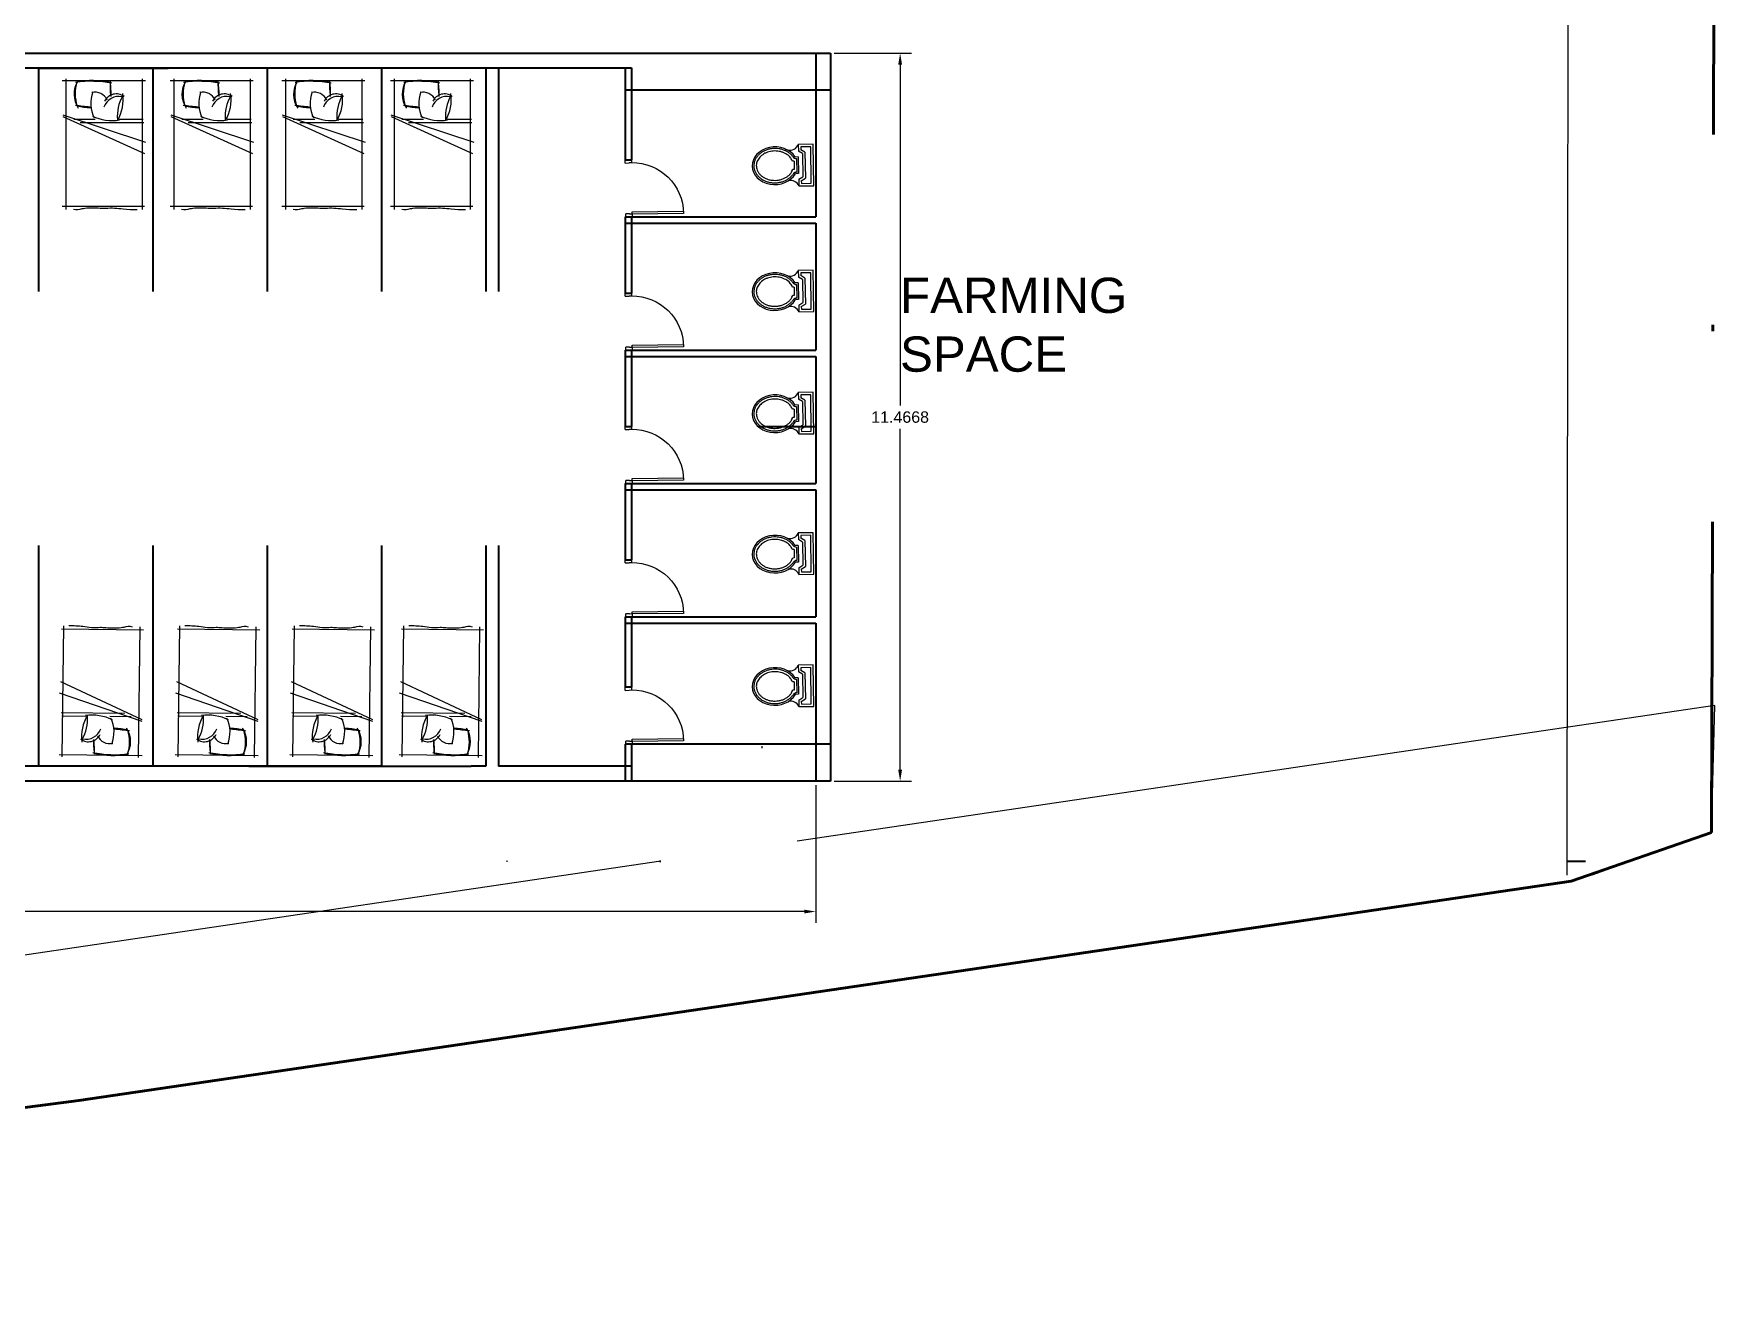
# Model space of a CAD drawing. Header units: metres. Extents: x -353 to 1688, y -477 to 135.
# Drawn here: x 493.12 to 519.72, y -384.15 to -364.26 of the extents above; entities that cross this region are included whole.
import ezdxf

# ---------------------------------------------------------------- set-up
doc = ezdxf.new("R2010")
doc.units = ezdxf.units.M
doc.header["$MEASUREMENT"] = 0
doc.linetypes.add('ACAD_ISO04W100', pattern=[30, 24, -3, 0, -3])
for name, color, linetype, lineweight in [('DIMENSION', 240, 'Continuous', 40), ('SITE BOUNDARY', 6, 'ACAD_ISO04W100', 60), ('WALL', 2, 'Continuous', 40)]:
    doc.layers.add(name, color=color, linetype=linetype, lineweight=lineweight)
doc.layers.add('door space', color=1, linetype='Continuous')
doc.layers.add('ID-LOOSE2', color=8, linetype='Continuous')
doc.layers.add('FURNITURE', color=130, linetype='Continuous', plot=False)
doc.layers.add('TEXT', color=141, linetype='Continuous', plot=False)
doc.styles.get("Standard").update_dxf_attribs({"font": 'arial.ttf'})
doc.dimstyles.new('Annotative', dxfattribs={"dimscale": 0, "dimtxt": 0.18, "dimasz": 0.18, "dimexe": 0.18, "dimexo": 0.0625, "dimgap": 0.09, "dimtad": 0, "dimtih": 1, "dimtoh": 1, "dimdec": 4, "dimzin": 0, "dimdsep": 46, "dimtxsty": 'Standard', "dimcen": 0.09, "dimadec": 0, "dimazin": 0, "dimtfac": 1, "dimtdec": 4, "dimtofl": 0, "dimtmove": 0, "dimatfit": 3, "dimfxl": 1, "dimtolj": 1, "dimtzin": 0, "dimarcsym": 0})

# ---------------------------------------------------------------- blocks, each defined once
blk = doc.blocks.new('A$C50846A53')
at = {"linetype": 'Continuous'}
for p, q in [((0, 0.74), (0, 0.56)), ((0.5, 0.74), (0, 0.74)), ((0.47, 0.71), (0.03, 0.71)), ((0.03, 0.71), (0.03, 0.59)), ((0.093, 0.64), (0.063, 0.59)), ((0.093, 0.64), (0.407, 0.64)), ((0.437, 0.59), (0.407, 0.64)), ((0.47, 0.59), (0.47, 0.71)), ((0.5, 0.56), (0.5, 0.74)), ((0, 0.56), (0.08, 0.56)), ((0.03, 0.59), (0.063, 0.59)), ((0.11, 0.61), (0.08, 0.56)), ((0.11, 0.61), (0.39, 0.61)), ((0.15, 0.557), (0.15, 0.52)), ((0.15, 0.557), (0.351, 0.557)), ((0.17, 0.537), (0.332, 0.537)), ((0.2, 0.507), (0.2, 0.488)), ((0.2, 0.507), (0.301, 0.507)), ((0.301, 0.507), (0.301, 0.488)), ((0.351, 0.557), (0.351, 0.52)), ((0.42, 0.56), (0.39, 0.61)), ((0.42, 0.56), (0.5, 0.56)), ((0.437, 0.59), (0.47, 0.59))]:
    blk.add_line(p, q, dxfattribs=at)
for centre, radius, start, end in [((-0.039, 0.461), 0.106, 344.642, 68.7339), ((0.11, 0.542), 0.06, 306.0032, 355.4798), ((0.391, 0.542), 0.06, 184.5202, 233.9959), ((0.539, 0.461), 0.106, 111.2661, 195.358)]:
    blk.add_arc(centre, radius, start, end, dxfattribs=at)
blk.add_ellipse((0.251, 0.274), major_axis=(0, 0.274), ratio=0.828948, start_param=0.459479, end_param=5.823706, dxfattribs=at)
for points, knots in [([(0.145, 0.493), (0.144, 0.492), (0.143, 0.491), (0.132, 0.483), (0.123, 0.475), (0.106, 0.457), (0.098, 0.447), (0.084, 0.426), (0.077, 0.415), (0.066, 0.391), (0.061, 0.378), (0.053, 0.352), (0.05, 0.339), (0.045, 0.311), (0.044, 0.298), (0.043, 0.27), (0.043, 0.256), (0.046, 0.228), (0.049, 0.215), (0.055, 0.188), (0.059, 0.175), (0.069, 0.15), (0.075, 0.138), (0.088, 0.116), (0.095, 0.105), (0.111, 0.085), (0.12, 0.077), (0.138, 0.06), (0.147, 0.053), (0.167, 0.041), (0.178, 0.036), (0.199, 0.028), (0.209, 0.025), (0.231, 0.021), (0.242, 0.02), (0.264, 0.02), (0.275, 0.021), (0.297, 0.026), (0.307, 0.029), (0.328, 0.038), (0.338, 0.044), (0.358, 0.057), (0.367, 0.064), (0.385, 0.081), (0.394, 0.09), (0.409, 0.11), (0.416, 0.121), (0.429, 0.144), (0.434, 0.156), (0.444, 0.181), (0.448, 0.194), (0.454, 0.221), (0.456, 0.235), (0.458, 0.262), (0.458, 0.276), (0.457, 0.304), (0.455, 0.318), (0.45, 0.345), (0.447, 0.358), (0.438, 0.384), (0.433, 0.396), (0.421, 0.42), (0.414, 0.431), (0.399, 0.452), (0.391, 0.461), (0.374, 0.479), (0.365, 0.486), (0.356, 0.493)], [0.542145, 0.542145, 0.542145, 0.542145, 0.562703, 0.562703, 0.724661, 0.724661, 0.886619, 0.886619, 1.048577, 1.048577, 1.210535, 1.210535, 1.372493, 1.372493, 1.534451, 1.534451, 1.696409, 1.696409, 1.858367, 1.858367, 2.020325, 2.020325, 2.182283, 2.182283, 2.344241, 2.344241, 2.506199, 2.506199, 2.668157, 2.668157, 2.830115, 2.830115, 2.992073, 2.992073, 3.154031, 3.154031, 3.315989, 3.315989, 3.477947, 3.477947, 3.639905, 3.639905, 3.801863, 3.801863, 3.963821, 3.963821, 4.125779, 4.125779, 4.287737, 4.287737, 4.449695, 4.449695, 4.611653, 4.611653, 4.773611, 4.773611, 4.935569, 4.935569, 5.097526, 5.097526, 5.259484, 5.259484, 5.421442, 5.421442, 5.5834, 5.5834, 5.741045, 5.741045, 5.741045, 5.741045]), ([(0.2, 0.488), (0.17, 0.474), (0.164, 0.47), (0.151, 0.46), (0.144, 0.454), (0.13, 0.439), (0.123, 0.431), (0.111, 0.413), (0.106, 0.404), (0.096, 0.384), (0.091, 0.373), (0.084, 0.352), (0.081, 0.34), (0.076, 0.317), (0.075, 0.305), (0.073, 0.282), (0.073, 0.27), (0.074, 0.246), (0.076, 0.234), (0.08, 0.211), (0.083, 0.2), (0.09, 0.178), (0.095, 0.167), (0.104, 0.147), (0.11, 0.138), (0.122, 0.12), (0.128, 0.112), (0.142, 0.097), (0.149, 0.09), (0.165, 0.078), (0.173, 0.073), (0.189, 0.064), (0.197, 0.06), (0.214, 0.055), (0.222, 0.053), (0.239, 0.05), (0.248, 0.05), (0.266, 0.051), (0.276, 0.052), (0.296, 0.057), (0.306, 0.061), (0.325, 0.071), (0.335, 0.077), (0.353, 0.091), (0.361, 0.099), (0.377, 0.117), (0.384, 0.127), (0.398, 0.149), (0.404, 0.161), (0.414, 0.185), (0.418, 0.198), (0.424, 0.225), (0.426, 0.239), (0.428, 0.267), (0.428, 0.281), (0.426, 0.309), (0.424, 0.323), (0.418, 0.349), (0.414, 0.363), (0.404, 0.387), (0.398, 0.399), (0.385, 0.421), (0.378, 0.431), (0.362, 0.449), (0.353, 0.458), (0.338, 0.469), (0.332, 0.474), (0.301, 0.488)], [0.459479, 0.459479, 0.459479, 0.459479, 0.567422, 0.567422, 0.720865, 0.720865, 0.874307, 0.874307, 1.02775, 1.02775, 1.181192, 1.181192, 1.334635, 1.334635, 1.488077, 1.488077, 1.64152, 1.64152, 1.794963, 1.794963, 1.948405, 1.948405, 2.101848, 2.101848, 2.25529, 2.25529, 2.408733, 2.408733, 2.562175, 2.562175, 2.715618, 2.715618, 2.86906, 2.86906, 3.022503, 3.022503, 3.175946, 3.175946, 3.356457, 3.356457, 3.536968, 3.536968, 3.717479, 3.717479, 3.89799, 3.89799, 4.078501, 4.078501, 4.259012, 4.259012, 4.439523, 4.439523, 4.620035, 4.620035, 4.800546, 4.800546, 4.981057, 4.981057, 5.161568, 5.161568, 5.342079, 5.342079, 5.52259, 5.52259, 5.703101, 5.703101, 5.823706, 5.823706, 5.823706, 5.823706])]:
    blk.add_open_spline(points, degree=3, knots=knots, dxfattribs=at)
blk = doc.blocks.new('*D175')
at = {"layer": 'Defpoints', "color": 0, "transparency": 16777216}
for p in [(505.661, -364.565), (506.759, -364.565), (505.661, -376.032)]:
    blk.add_point(p, dxfattribs=at)
at = {"layer": 'DIMENSION', "color": 0, "lineweight": -2, "transparency": 16777216}
for p, q in [((505.723, -364.565), (506.939, -364.565)), ((506.759, -364.745), (506.759, -370.116)), ((506.759, -375.852), (506.759, -370.48)), ((505.723, -376.032), (506.939, -376.032))]:
    blk.add_line(p, q, dxfattribs=at)
at = {"layer": 'DIMENSION', "color": 0, "transparency": 16777216}
for points in [[(506.729, -364.745), (506.789, -364.745), (506.759, -364.565)], [(506.729, -375.852), (506.789, -375.852), (506.759, -376.032)]]:
    blk.add_solid(points, dxfattribs=at)
at = {"layer": 'DIMENSION', "color": 0, "transparency": 16777216, "insert": (506.759, -370.298), "char_height": 0.18, "attachment_point": 5}
blk.add_mtext('\\A1;11.4668', dxfattribs=at)
blk = doc.blocks.new('*D176')
at = {"layer": 'Defpoints', "color": 0, "transparency": 16777216}
for p in [(474.778, -376.032), (505.431, -376.032), (474.778, -378.086)]:
    blk.add_point(p, dxfattribs=at)
at = {"layer": 'DIMENSION', "color": 0, "lineweight": -2, "transparency": 16777216}
for p, q in [((474.778, -376.094), (474.778, -378.266)), ((505.431, -376.094), (505.431, -378.266)), ((474.958, -378.086), (489.588, -378.086)), ((505.251, -378.086), (490.621, -378.086))]:
    blk.add_line(p, q, dxfattribs=at)
at = {"layer": 'DIMENSION', "color": 0, "transparency": 16777216}
for points in [[(474.958, -378.056), (474.958, -378.116), (474.778, -378.086)], [(505.251, -378.056), (505.251, -378.116), (505.431, -378.086)]]:
    blk.add_solid(points, dxfattribs=at)
at = {"layer": 'DIMENSION', "color": 0, "transparency": 16777216, "insert": (490.104, -378.086), "char_height": 0.18, "attachment_point": 5}
blk.add_mtext('\\A1;30.6531', dxfattribs=at)

msp = doc.modelspace()

# ---------------------------------------------------------------- linework, layer by layer
for p, q in [((517.25859, -377.51411), (517.34077, -314.39457)), ((519.58771, -374.84021), (505.13998, -376.9754)), ((519.53373, -376.83949), (519.58771, -374.84021)), ((504.58156, -375.48074), (504.58156, -375.51473)), ((519.53373, -376.83949), (517.65095, -377.51411)), ((502.98941, -377.29323), (469.75184, -382.20531))]:
    msp.add_line(p, q)
at = {"layer": 'door space'}
for p, q in [((502.43099, -366.24493), (502.53099, -366.24392)), ((502.43149, -366.29492), (502.43099, -366.24493)), ((502.53099, -366.24392), (502.53144, -366.28892)), ((502.43149, -366.29492), (502.49149, -366.29432)), ((502.49144, -366.28932), (502.53144, -366.28892)), ((502.49144, -366.28932), (502.49149, -366.29432)), ((502.49952, -367.09428), (502.43952, -367.09488)), ((502.44002, -367.14488), (502.43952, -367.09488)), ((502.54002, -367.14388), (502.44002, -367.14488)), ((502.49952, -367.09428), (502.49957, -367.09928)), ((502.53957, -367.09888), (502.49957, -367.09928)), ((502.53922, -367.06388), (503.34918, -367.05575)), ((502.53957, -367.09888), (502.53922, -367.06388)), ((503.34953, -367.09075), (502.53957, -367.09888)), ((502.53957, -367.09888), (502.54002, -367.14388)), ((502.43099, -368.34493), (502.53099, -368.34392)), ((502.43149, -368.39492), (502.43099, -368.34493)), ((502.53099, -368.34392), (502.53144, -368.38892)), ((502.43149, -368.39492), (502.49149, -368.39432)), ((502.49144, -368.38932), (502.53144, -368.38892)), ((502.49144, -368.38932), (502.49149, -368.39432)), ((502.53922, -369.16388), (503.34918, -369.15575)), ((502.53957, -369.19888), (502.53922, -369.16388)), ((502.49952, -369.19428), (502.43952, -369.19488)), ((502.44002, -369.24488), (502.43952, -369.19488)), ((502.54002, -369.24388), (502.44002, -369.24488)), ((502.49952, -369.19428), (502.49957, -369.19928)), ((502.53957, -369.19888), (502.49957, -369.19928)), ((503.34953, -369.19075), (502.53957, -369.19888)), ((502.53957, -369.19888), (502.54002, -369.24388)), ((502.43099, -370.44493), (502.53099, -370.44392)), ((502.43149, -370.49492), (502.43099, -370.44493)), ((502.43149, -370.49492), (502.49149, -370.49432)), ((502.49144, -370.48932), (502.53144, -370.48892)), ((502.49144, -370.48932), (502.49149, -370.49432)), ((502.53099, -370.44392), (502.53144, -370.48892)), ((502.49952, -371.29428), (502.43952, -371.29488)), ((502.44002, -371.34488), (502.43952, -371.29488)), ((502.49952, -371.29428), (502.49957, -371.29928)), ((502.53957, -371.29888), (502.49957, -371.29928)), ((502.53922, -371.26388), (503.34918, -371.25575)), ((502.53957, -371.29888), (502.53922, -371.26388)), ((503.34953, -371.29075), (502.53957, -371.29888)), ((502.53957, -371.29888), (502.54002, -371.34388)), ((502.54002, -371.34388), (502.44002, -371.34488)), ((502.43099, -372.54493), (502.53099, -372.54392)), ((502.43149, -372.59492), (502.43099, -372.54493)), ((502.43149, -372.59492), (502.49149, -372.59432)), ((502.49144, -372.58932), (502.53144, -372.58892)), ((502.49144, -372.58932), (502.49149, -372.59432)), ((502.53099, -372.54392), (502.53144, -372.58892)), ((502.49952, -373.39428), (502.43952, -373.39488)), ((502.44002, -373.44488), (502.43952, -373.39488)), ((502.49952, -373.39428), (502.49957, -373.39928)), ((502.53957, -373.39888), (502.49957, -373.39928)), ((502.53922, -373.36388), (503.34918, -373.35575)), ((502.53957, -373.39888), (502.53922, -373.36388)), ((503.34953, -373.39075), (502.53957, -373.39888)), ((502.53957, -373.39888), (502.54002, -373.44388)), ((502.54002, -373.44388), (502.44002, -373.44488)), ((502.43099, -374.55176), (502.53099, -374.55075)), ((502.43149, -374.60175), (502.43099, -374.55176)), ((502.43149, -374.60175), (502.49149, -374.60115)), ((502.49144, -374.59615), (502.53144, -374.59575)), ((502.49144, -374.59615), (502.49149, -374.60115)), ((502.53099, -374.55075), (502.53144, -374.59575)), ((502.49952, -375.40111), (502.43952, -375.40171)), ((502.44002, -375.45171), (502.43952, -375.40171)), ((502.54002, -375.45071), (502.44002, -375.45171)), ((502.49952, -375.40111), (502.49957, -375.40611)), ((502.53957, -375.40571), (502.49957, -375.40611)), ((502.53922, -375.37071), (503.34918, -375.36258)), ((502.53957, -375.40571), (502.53922, -375.37071)), ((503.34953, -375.39758), (502.53957, -375.40571)), ((502.53957, -375.40571), (502.54002, -375.45071))]:
    msp.add_line(p, q, dxfattribs=at)
at = {"layer": 'door space', "extrusion": (0, 0, -1)}
for centre in [(502.53957, -367.09888), (502.53957, -369.19888), (502.53957, -371.29888), (502.53957, -373.39888), (502.53957, -375.40571)]:
    msp.add_ellipse(centre, major_axis=(0.57848, -0.56698), ratio=1, start_param=3.92699082, end_param=5.49778714, dxfattribs=at)
at = {"layer": 'FURNITURE', "color": 7, "linetype": 'Continuous'}
for p, q in [((493.56845, -364.99662), (494.87678, -364.99662)), ((495.26758, -364.99662), (496.57591, -364.99662)), ((497.02372, -364.99662), (498.33205, -364.99662)), ((498.73426, -364.99662), (500.04259, -364.99662)), ((494.82673, -375.63121), (493.51848, -375.61623)), ((496.65329, -375.63121), (495.34504, -375.61623)), ((498.45862, -375.63121), (497.15037, -375.61623)), ((500.17899, -375.63121), (498.87074, -375.61623))]:
    msp.add_line(p, q, dxfattribs=at)
at = {"layer": 'FURNITURE', "linetype": 'Continuous'}
for p, q in [((493.62647, -364.96658), (493.62647, -367.02832)), ((494.82647, -364.96658), (494.82647, -367.02832)), ((495.3256, -364.96658), (495.3256, -367.02832)), ((496.5256, -364.96658), (496.5256, -367.02832)), ((497.08175, -364.96658), (497.08175, -367.02832)), ((498.28175, -364.96658), (498.28175, -367.02832)), ((498.79228, -364.96658), (498.79228, -367.02832)), ((499.99228, -364.96658), (499.99228, -367.02832)), ((493.57737, -365.53496), (494.87929, -365.9667)), ((493.57779, -365.56399), (494.86224, -366.14432)), ((493.74892, -365.60622), (494.08748, -365.60622)), ((493.85129, -365.65702), (494.85296, -365.65702)), ((494.46427, -365.60622), (494.8434, -365.60622)), ((495.2765, -365.53496), (496.57842, -365.9667)), ((495.27692, -365.56399), (496.56137, -366.14432)), ((495.44805, -365.60622), (495.78661, -365.60622)), ((495.55041, -365.65702), (496.55209, -365.65702)), ((496.1634, -365.60622), (496.54253, -365.60622)), ((497.03265, -365.53496), (498.33457, -365.9667)), ((497.03306, -365.56399), (498.31751, -366.14432)), ((497.20419, -365.60622), (497.54276, -365.60622)), ((497.30656, -365.65702), (498.30824, -365.65702)), ((497.91955, -365.60622), (498.29868, -365.60622)), ((498.74318, -365.53496), (500.0451, -365.9667)), ((498.7436, -365.56399), (500.02805, -366.14432)), ((498.91473, -365.60622), (499.25329, -365.60622)), ((499.0171, -365.65702), (500.01877, -365.65702)), ((499.63008, -365.60622), (500.00921, -365.60622)), ((493.56845, -366.97362), (494.86347, -366.97362)), ((495.26758, -366.97362), (496.56259, -366.97362)), ((497.02372, -366.97362), (498.31874, -366.97362)), ((498.73426, -366.97362), (500.02928, -366.97362)), ((493.56844, -375.64685), (493.59204, -373.58524)), ((494.76836, -375.66059), (494.79196, -373.59897)), ((496.67592, -373.65434), (495.38098, -373.63951)), ((495.39501, -375.64685), (495.4186, -373.58524)), ((496.59493, -375.66059), (496.61853, -373.59897)), ((497.20033, -375.64685), (497.22393, -373.58524)), ((498.40025, -375.66059), (498.42385, -373.59897)), ((498.9207, -375.64685), (498.9443, -373.58524)), ((500.12062, -375.66059), (500.14422, -373.59897)), ((494.82388, -375.06376), (493.54616, -374.46877)), ((496.65044, -375.06376), (495.37272, -374.46877)), ((498.45577, -375.06376), (497.17805, -374.46877)), ((500.17614, -375.06376), (498.89842, -374.46877)), ((494.82396, -375.0928), (493.52707, -374.64619)), ((496.65052, -375.0928), (495.35363, -374.64619)), ((498.45585, -375.0928), (497.15896, -374.64619)), ((500.17622, -375.0928), (498.87933, -374.64619)), ((494.55146, -374.96761), (493.54985, -374.95615)), ((493.93793, -375.01139), (493.55883, -375.00705)), ((494.65324, -375.01958), (494.3147, -375.01571)), ((496.37803, -374.96761), (495.37642, -374.95615)), ((495.7645, -375.01139), (495.3854, -375.00705)), ((496.47981, -375.01958), (496.14127, -375.01571)), ((498.18335, -374.96761), (497.18174, -374.95615)), ((497.56982, -375.01139), (497.19072, -375.00705)), ((498.28513, -375.01958), (497.94659, -375.01571)), ((499.90372, -374.96761), (498.90211, -374.95615)), ((499.29019, -375.01139), (498.91109, -375.00705)), ((500.0055, -375.01958), (499.66696, -375.01571))]:
    msp.add_line(p, q, dxfattribs=at)
for points in [[(493.74612, -367.02181, 0.15235432), (493.88283, -367.01337, 0.05352755), (493.92337, -367.00655, -0.05589674), (494.16546, -367.0041, 0.02697324), (494.25306, -367.00619, -0.03694731), (494.39087, -367.00423, -0.03644179), (494.52583, -367.01932, 0.02377551), (494.74831, -367.02986)], [(495.44525, -367.02181, 0.15235432), (495.58196, -367.01337, 0.05352755), (495.62249, -367.00655, -0.05589674), (495.86459, -367.0041, 0.02697324), (495.95218, -367.00619, -0.03694731), (496.09, -367.00423, -0.03644179), (496.22496, -367.01932, 0.02377551), (496.44744, -367.02986)], [(497.2014, -367.02181, 0.15235432), (497.33811, -367.01337, 0.05352755), (497.37864, -367.00655, -0.05589674), (497.62074, -367.0041, 0.02697324), (497.70833, -367.00619, -0.03694731), (497.84615, -367.00423, -0.03644179), (497.98111, -367.01932, 0.02377551), (498.20359, -367.02986)], [(498.91193, -367.02181, 0.15235432), (499.04864, -367.01337, 0.05352755), (499.08918, -367.00655, -0.05589674), (499.33127, -367.0041, 0.02697324), (499.41887, -367.00619, -0.03694731), (499.55668, -367.00423, -0.03644179), (499.69164, -367.01932, 0.02377551), (499.91412, -367.02986)], [(494.67224, -373.60411, 0.15235432), (494.53544, -373.61099, 0.05352755), (494.49484, -373.61734, -0.05589674), (494.25273, -373.61702, 0.02697324), (494.16516, -373.61393, -0.03694731), (494.02734, -373.61431, -0.03644179), (493.89256, -373.59768, 0.02377551), (493.67021, -373.5846)], [(496.49881, -373.60411, 0.15235432), (496.36201, -373.61099, 0.05352755), (496.3214, -373.61734, -0.05589674), (496.07929, -373.61702, 0.02697324), (495.99173, -373.61393, -0.03694731), (495.8539, -373.61431, -0.03644179), (495.71912, -373.59768, 0.02377551), (495.49677, -373.5846)], [(498.30413, -373.60411, 0.15235432), (498.16733, -373.61099, 0.05352755), (498.12673, -373.61734, -0.05589674), (497.88462, -373.61702, 0.02697324), (497.79705, -373.61393, -0.03694731), (497.65922, -373.61431, -0.03644179), (497.52445, -373.59768, 0.02377551), (497.3021, -373.5846)], [(500.0245, -373.60411, 0.15235432), (499.8877, -373.61099, 0.05352755), (499.8471, -373.61734, -0.05589674), (499.60499, -373.61702, 0.02697324), (499.51742, -373.61393, -0.03694731), (499.3796, -373.61431, -0.03644179), (499.24482, -373.59768, 0.02377551), (499.02247, -373.5846)]]:
    msp.add_lwpolyline(points, format="xyb", dxfattribs=at)
at = {"layer": 'FURNITURE', "color": 7, "linetype": 'Continuous'}
for centre, radius, start, end in [((494.1426, -365.21272), 0.38873, 147.509962, 213.833595), ((494.04407, -366.41403), 1.41732, 78.579336, 100.017214), ((494.52891, -365.35598), 0.51276, 159.302573, 206.502635), ((494.08489, -365.39042), 0.20995, 24.752318, 103.91918), ((492.83265, -365.22262), 1.50512, 359.153578, 7.553295), ((495.84173, -365.21272), 0.38873, 147.509962, 213.833595), ((495.7432, -366.41403), 1.41732, 78.579336, 100.017214), ((496.22804, -365.35598), 0.51276, 159.302573, 206.502635), ((495.78402, -365.39042), 0.20995, 24.752318, 103.91918), ((494.53178, -365.22262), 1.50512, 359.153578, 7.553295), ((497.59788, -365.21272), 0.38873, 147.509962, 213.833595), ((497.49934, -366.41403), 1.41732, 78.579336, 100.017214), ((497.98418, -365.35598), 0.51276, 159.302573, 206.502635), ((497.54017, -365.39042), 0.20995, 24.752318, 103.91918), ((496.28793, -365.22262), 1.50512, 359.153578, 7.553295), ((499.30841, -365.21272), 0.38873, 147.509962, 213.833595), ((499.20988, -366.41403), 1.41732, 78.579336, 100.017214), ((499.69472, -365.35598), 0.51276, 159.302573, 206.502635), ((499.2507, -365.39042), 0.20995, 24.752318, 103.91918), ((497.99847, -365.22262), 1.50512, 359.153578, 7.553295), ((494.05876, -364.17201), 1.25148, 258.116915, 267.884926), ((494.42081, -365.41508), 0.20816, 54.167062, 153.84213), ((495.09352, -365.56152), 0.65945, 151.045551, 184.149692), ((493.90233, -365.30136), 0.62481, 328.654191, 9.197687), ((495.75789, -364.17201), 1.25148, 258.116915, 267.884926), ((496.11994, -365.41508), 0.20816, 54.167062, 153.84213), ((496.79265, -365.56152), 0.65945, 151.045551, 184.149692), ((495.60146, -365.30136), 0.62481, 328.654191, 9.197687), ((497.51403, -364.17201), 1.25148, 258.116915, 267.884926), ((497.87609, -365.41508), 0.20816, 54.167062, 153.84213), ((498.5488, -365.56152), 0.65945, 151.045551, 184.149692), ((497.3576, -365.30136), 0.62481, 328.654191, 9.197687), ((499.22457, -364.17201), 1.25148, 258.116915, 267.884926), ((499.58662, -365.41508), 0.20816, 54.167062, 153.84213), ((500.25933, -365.56152), 0.65945, 151.045551, 184.149692), ((499.06814, -365.30136), 0.62481, 328.654191, 9.197687), ((494.35375, -364.91969), 0.70718, 243.959976, 279.347385), ((496.05288, -364.91969), 0.70718, 243.959976, 279.347385), ((497.80903, -364.91969), 0.70718, 243.959976, 279.347385), ((499.51956, -364.91969), 0.70718, 243.959976, 279.347385), ((494.49636, -375.32266), 0.62481, 147.998363, 188.541859), ((493.30822, -375.04889), 0.65945, 330.389723, 3.493864), ((494.04059, -375.69915), 0.70718, 63.304147, 98.691556), ((496.32292, -375.32266), 0.62481, 147.998363, 188.541859), ((495.13478, -375.04889), 0.65945, 330.389723, 3.493864), ((495.86716, -375.69915), 0.70718, 63.304147, 98.691556), ((498.12824, -375.32266), 0.62481, 147.998363, 188.541859), ((496.94011, -375.04889), 0.65945, 330.389723, 3.493864), ((497.67248, -375.69915), 0.70718, 63.304147, 98.691556), ((499.84862, -375.32266), 0.62481, 147.998363, 188.541859), ((498.66048, -375.04889), 0.65945, 330.389723, 3.493864), ((499.39285, -375.69915), 0.70718, 63.304147, 98.691556), ((493.87044, -375.26088), 0.51276, 338.646744, 25.846806), ((494.32701, -376.45015), 1.25148, 77.461087, 87.229098), ((494.25508, -375.40855), 0.38873, 326.854133, 33.177766), ((495.69701, -375.26088), 0.51276, 338.646744, 25.846806), ((496.15357, -376.45015), 1.25148, 77.461087, 87.229098), ((496.08164, -375.40855), 0.38873, 326.854133, 33.177766), ((497.50233, -375.26088), 0.51276, 338.646744, 25.846806), ((497.9589, -376.45015), 1.25148, 77.461087, 87.229098), ((497.88697, -375.40855), 0.38873, 326.854133, 33.177766), ((499.2227, -375.26088), 0.51276, 338.646744, 25.846806), ((499.67927, -376.45015), 1.25148, 77.461087, 87.229098), ((499.60734, -375.40855), 0.38873, 326.854133, 33.177766), ((493.9792, -375.20301), 0.20816, 233.511233, 333.186301), ((495.56506, -375.41365), 1.50512, 178.497749, 186.897466), ((494.31482, -375.23152), 0.20995, 204.09649, 283.263351), ((495.80577, -375.20301), 0.20816, 233.511233, 333.186301), ((497.39162, -375.41365), 1.50512, 178.497749, 186.897466), ((496.14138, -375.23152), 0.20995, 204.09649, 283.263351), ((497.61109, -375.20301), 0.20816, 233.511233, 333.186301), ((499.19695, -375.41365), 1.50512, 178.497749, 186.897466), ((497.94671, -375.23152), 0.20995, 204.09649, 283.263351), ((499.33146, -375.20301), 0.20816, 233.511233, 333.186301), ((500.91732, -375.41365), 1.50512, 178.497749, 186.897466), ((499.66708, -375.23152), 0.20995, 204.09649, 283.263351), ((494.36736, -374.20845), 1.41732, 257.923507, 279.361386), ((496.19392, -374.20845), 1.41732, 257.923507, 279.361386), ((497.99925, -374.20845), 1.41732, 257.923507, 279.361386), ((499.71962, -374.20845), 1.41732, 257.923507, 279.361386)]:
    msp.add_arc(centre, radius, start, end, dxfattribs=at)
at = {"layer": 'FURNITURE', "linetype": 'Continuous'}
for centre, radius, start, end in [((494.43358, -365.20158), 0.66193, 163.926349, 197.140869), ((494.0183, -366.74419), 1.7363, 79.04869, 97.940841), ((497.23278, -365.00583), 2.91289, 180.106285, 184.331167), ((496.13271, -365.20158), 0.66193, 163.926349, 197.140869), ((495.71743, -366.74419), 1.7363, 79.04869, 97.940841), ((498.93191, -365.00583), 2.91289, 180.106285, 184.331167), ((497.88886, -365.20158), 0.66193, 163.926349, 197.140869), ((497.47358, -366.74419), 1.7363, 79.04869, 97.940841), ((500.68805, -365.00583), 2.91289, 180.106285, 184.331167), ((499.59939, -365.20158), 0.66193, 163.926349, 197.140869), ((499.18411, -366.74419), 1.7363, 79.04869, 97.940841), ((502.39859, -365.00583), 2.91289, 180.106285, 184.331167), ((492.82027, -375.39102), 10.04598, 83.213222, 84.547616), ((494.45952, -365.49446), 0.24841, 78.041256, 160.834226), ((494.5194, -375.39102), 10.04598, 83.213222, 84.547616), ((496.15865, -365.49446), 0.24841, 78.041256, 160.834226), ((496.27555, -375.39102), 10.04598, 83.213222, 84.547616), ((497.9148, -365.49446), 0.24841, 78.041256, 160.834226), ((497.98608, -375.39102), 10.04598, 83.213222, 84.547616), ((499.62533, -365.49446), 0.24841, 78.041256, 160.834226), ((493.94141, -375.1232), 0.24841, 257.385428, 340.178398), ((495.69383, -365.24605), 10.04598, 262.557393, 263.891788), ((493.96399, -375.41635), 0.66193, 343.270521, 16.48504), ((495.76797, -375.1232), 0.24841, 257.385428, 340.178398), ((497.52039, -365.24605), 10.04598, 262.557393, 263.891788), ((495.79055, -375.41635), 0.66193, 343.270521, 16.48504), ((497.5733, -375.1232), 0.24841, 257.385428, 340.178398), ((499.32572, -365.24605), 10.04598, 262.557393, 263.891788), ((497.59588, -375.41635), 0.66193, 343.270521, 16.48504), ((499.29367, -375.1232), 0.24841, 257.385428, 340.178398), ((501.04609, -365.24605), 10.04598, 262.557393, 263.891788), ((499.31625, -375.41635), 0.66193, 343.270521, 16.48504), ((491.16274, -375.58006), 2.91289, 359.450456, 3.675338), ((492.98931, -375.58006), 2.91289, 359.450456, 3.675338), ((494.79463, -375.58006), 2.91289, 359.450456, 3.675338), ((496.515, -375.58006), 2.91289, 359.450456, 3.675338), ((494.39691, -373.8786), 1.7363, 258.392862, 277.285012), ((496.22347, -373.8786), 1.7363, 258.392862, 277.285012), ((498.02879, -373.8786), 1.7363, 258.392862, 277.285012), ((499.74917, -373.8786), 1.7363, 258.392862, 277.285012)]:
    msp.add_arc(centre, radius, start, end, dxfattribs=at)
at = {"layer": 'ID-LOOSE2', "linetype": 'Continuous'}
for p, q in [((494.84936, -373.65434), (493.55442, -373.63951)), ((498.48124, -373.65434), (497.18631, -373.63951)), ((500.20162, -373.65434), (498.90668, -373.63951))]:
    msp.add_line(p, q, dxfattribs=at)
at = {"layer": 'SITE BOUNDARY'}
for p, q in [((519.71718, -311.74589), (519.53373, -376.83949)), ((519.53373, -376.83949), (517.32298, -377.60553)), ((517.32298, -377.60553), (493.83093, -381.06057)), ((493.83093, -381.06057), (470.24191, -384.14527))]:
    msp.add_line(p, q, dxfattribs=at)
at = {"layer": 'WALL'}
for p, q in [((476.77099, -364.56488), (500.63099, -364.56488)), ((500.63099, -364.56488), (502.43099, -364.56488)), ((502.43099, -364.56488), (505.66099, -364.56488)), ((505.43099, -364.56488), (505.43099, -367.14488)), ((505.66099, -364.56488), (505.66099, -376.03171)), ((517.27544, -364.57084), (517.27574, -364.57084)), ((477.00099, -364.79488), (500.2379, -364.79488)), ((493.20099, -368.31939), (493.20099, -364.79488)), ((493.2079, -364.80171), (495.2379, -364.80171)), ((495.00099, -368.31939), (495.00099, -364.79488)), ((496.80099, -368.31939), (496.80099, -364.79488)), ((498.60099, -368.31939), (498.60099, -364.79488)), ((500.2379, -364.79488), (500.2379, -368.31939)), ((500.2379, -364.79488), (502.53099, -364.79488)), ((500.4379, -364.79488), (500.4379, -368.31939)), ((502.43099, -364.79488), (502.43099, -366.24488)), ((502.53099, -364.79488), (502.53099, -366.24488)), ((502.43099, -365.14488), (505.66099, -365.14488)), ((502.43099, -366.24488), (502.53099, -366.24488)), ((502.43099, -367.14488), (505.43099, -367.14488)), ((502.43099, -367.14488), (502.43099, -368.34488)), ((502.43099, -367.24488), (505.43099, -367.24488)), ((502.53099, -367.14488), (502.53099, -368.34488)), ((505.43099, -367.24488), (505.43099, -369.24488)), ((502.43099, -368.34488), (502.53099, -368.34488)), ((502.43099, -369.24488), (505.43099, -369.24488)), ((502.43099, -369.24488), (502.43099, -370.44488)), ((502.43099, -369.34488), (505.43099, -369.34488)), ((502.53099, -369.24488), (502.53099, -370.44488)), ((505.43099, -369.34488), (505.43099, -371.34488)), ((502.43099, -370.44488), (502.53099, -370.44488)), ((504.52297, -370.44488), (505.43099, -370.44488)), ((502.43099, -371.34488), (505.43099, -371.34488)), ((502.43099, -371.34488), (502.43099, -372.54488)), ((502.43099, -371.44488), (505.43099, -371.44488)), ((502.53099, -371.34488), (502.53099, -372.54488)), ((505.43099, -371.44488), (505.43099, -373.44488)), ((493.20099, -375.79488), (493.20099, -372.31939)), ((495.00099, -375.79488), (495.00099, -372.31939)), ((496.80099, -375.79488), (496.80099, -372.31939)), ((498.60099, -375.79488), (498.60099, -372.31939)), ((500.2379, -372.31939), (500.2379, -375.79488)), ((500.4379, -372.31939), (500.4379, -375.79488)), ((502.43099, -372.54488), (502.53099, -372.54488)), ((502.43099, -373.44488), (505.43099, -373.44488)), ((502.43099, -373.44488), (502.43099, -374.55171)), ((502.43099, -373.54488), (505.43099, -373.54488)), ((502.53099, -373.44488), (502.53099, -374.55171)), ((505.43099, -373.54488), (505.43099, -376.03171)), ((502.53099, -374.55171), (502.43099, -374.55171)), ((505.66099, -375.45171), (502.43099, -375.45171)), ((502.43099, -375.45171), (502.43099, -376.03171)), ((502.53099, -375.45171), (502.53099, -376.03171)), ((498.60099, -375.79488), (475.0079, -375.79488)), ((500.0079, -375.80171), (496.5079, -375.80171)), ((500.2379, -375.79488), (500.0079, -375.79488)), ((502.53099, -375.79488), (500.4379, -375.79488)), ((505.66099, -376.03171), (474.7779, -376.03171)), ((500.56633, -377.28954), (500.56633, -377.29637)), ((502.98941, -377.29637), (502.96814, -377.29637)), ((517.55143, -377.29637), (517.25887, -377.29637))]:
    msp.add_line(p, q, dxfattribs=at)

# ---------------------------------------------------------------- block references
at = {"layer": 'FURNITURE', "color": 7, "xscale": 1.304845739735994, "yscale": 1.304845739735994, "zscale": 1.304845739735994, "rotation": 270.9541120187831}
for p in [(504.42432, -366.01596, -0.00087), (504.42432, -367.99926, -0.00087), (504.42432, -369.92281, -0.00087), (504.42432, -372.13476, -0.00087), (504.42432, -374.21825, -0.00087)]:
    msp.add_blockref('A$C50846A53', p, dxfattribs=at)

# ---------------------------------------------------------------- texts
at = {"layer": 'TEXT', "insert": (506.7573, -368.1015), "char_height": 0.5553807, "attachment_point": 1}
msp.add_mtext_dynamic_manual_height_columns('FARMING SPACE', width=0.0644033, gutter_width=2.7769, heights=[0], dxfattribs=at)

# ---------------------------------------------------------------- dimensions: what is measured, and where the dimension line sits
at = {"layer": 'DIMENSION'}
dim = msp.add_linear_dim(base=(506.75878, -364.56488), p1=(505.66099, -376.03171), p2=(505.66099, -364.56488), angle=90, dimstyle='Annotative', dxfattribs=at)
dim.commit()
dim.dimension.update_dxf_attribs({"geometry": '*D175', "text_midpoint": (506.75878, -370.2983)})
dim = msp.add_linear_dim(base=(474.7779, -378.08613), p1=(505.43099, -376.03171), p2=(474.7779, -376.03171), dimstyle='Annotative', dxfattribs=at)
dim.commit()
dim.dimension.update_dxf_attribs({"geometry": '*D176', "text_midpoint": (490.10445, -378.08613)})

doc.saveas('drawing.dxf')
